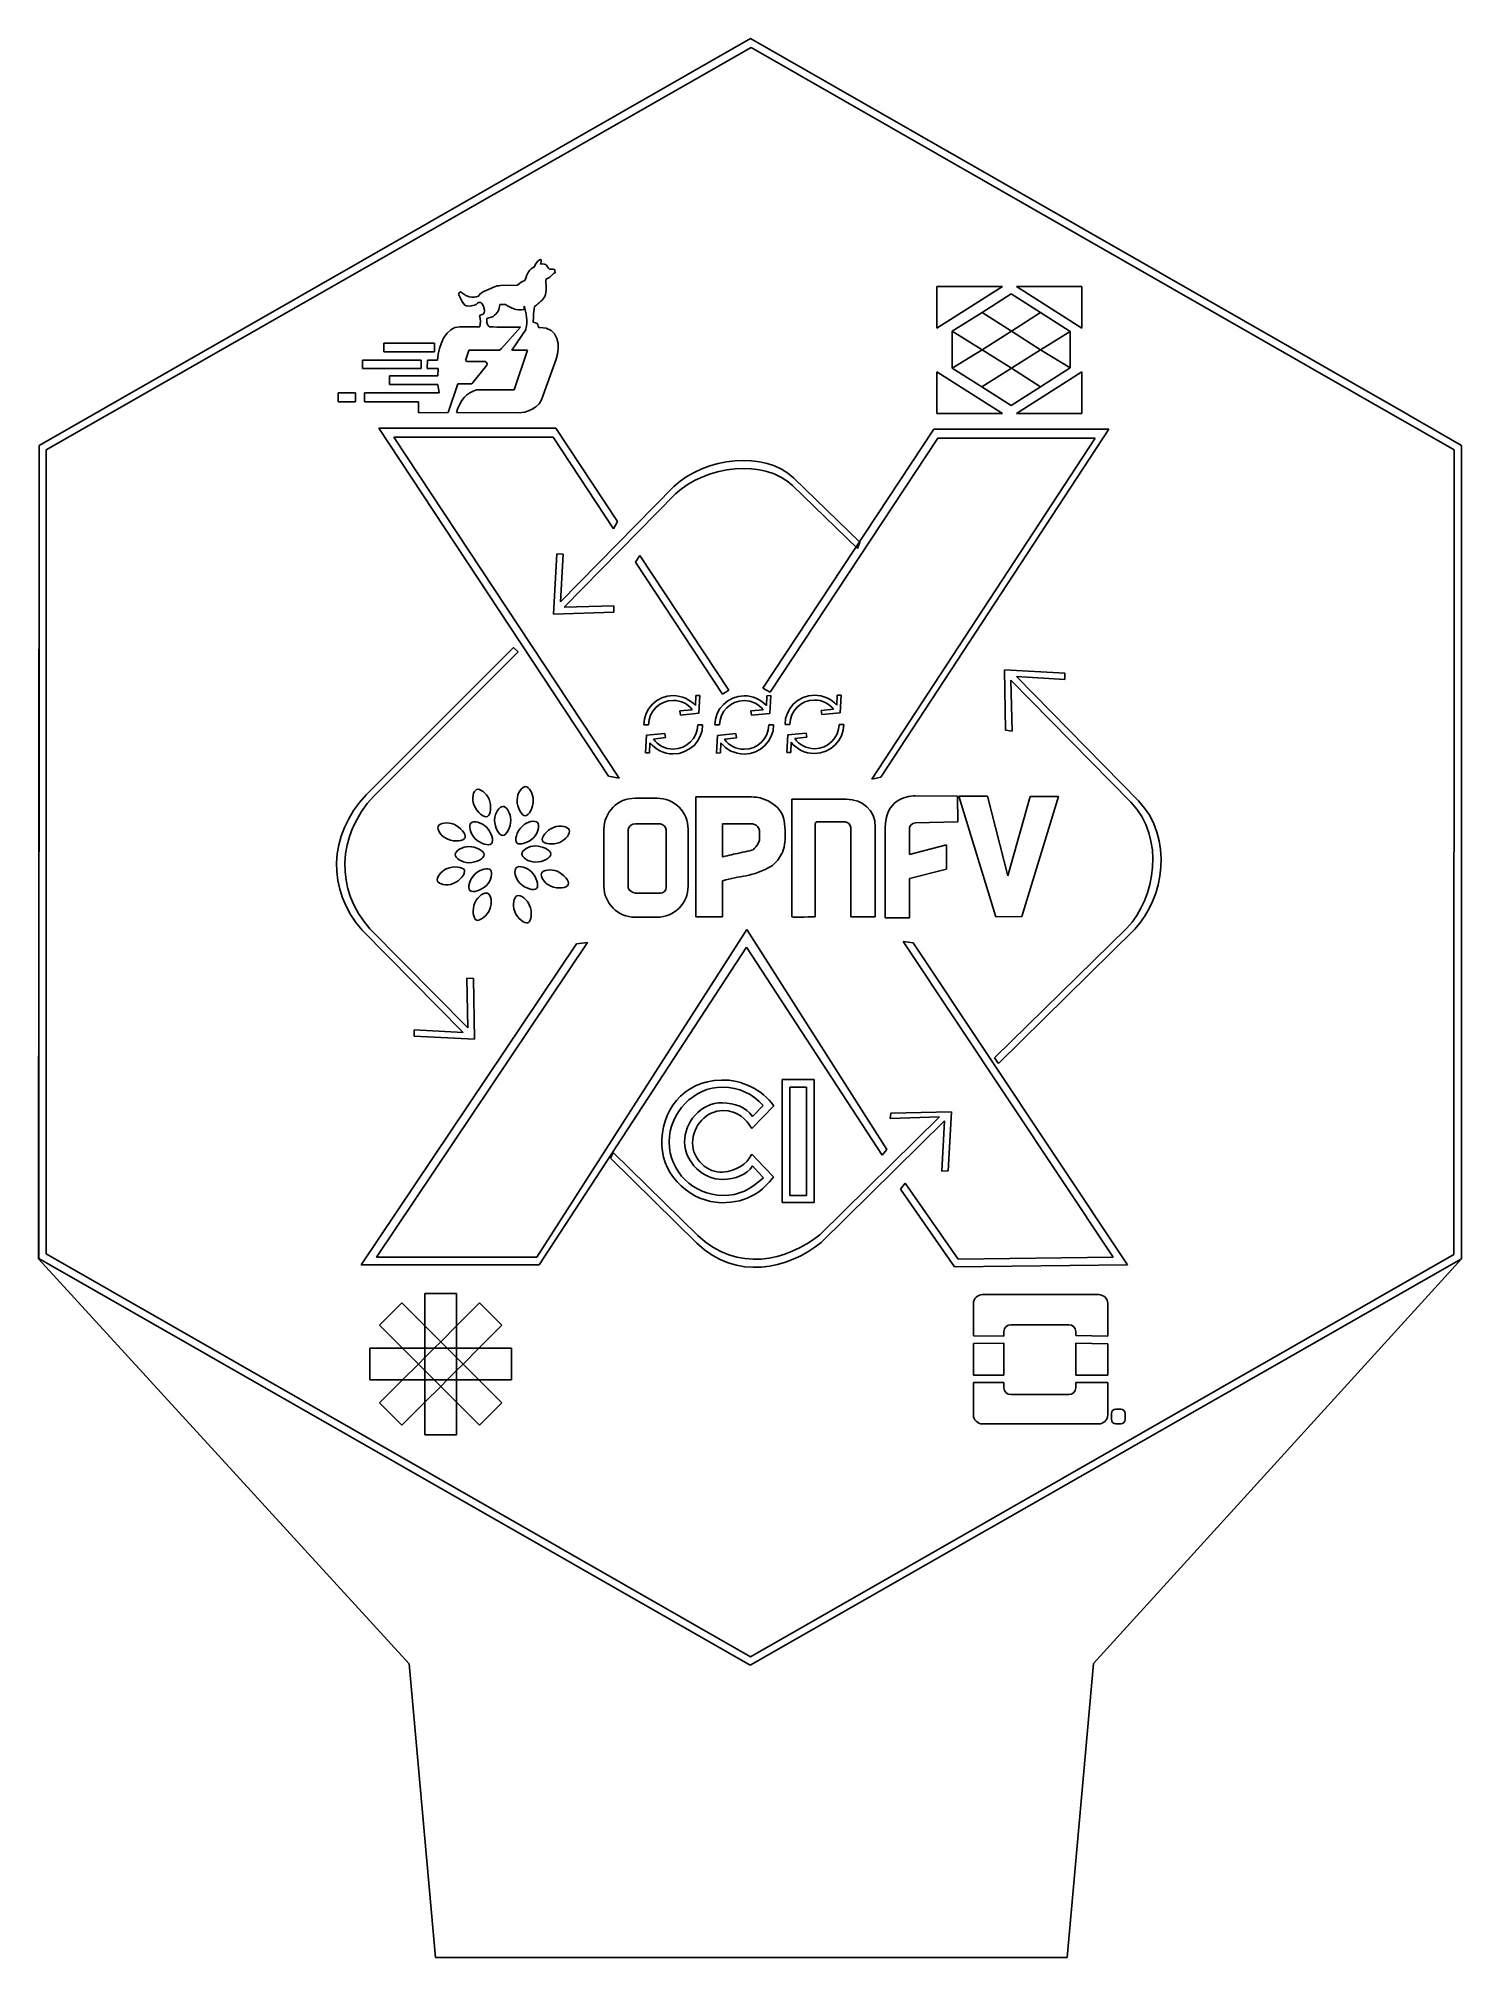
# Model space of a CAD drawing. Extents: x 23 to 158, y 14 to 197.
import ezdxf

# ---------------------------------------------------------------- set-up
doc = ezdxf.new("R2010")
doc.units = 0
doc.layers.get('0').update_dxf_attribs({"linetype": 'CONTINUOUS'})

msp = doc.modelspace()

# ---------------------------------------------------------------- linework, layer by layer
at = {"color": 7}
for p, q in [((22.616956, 157.957183), (90.158934, 196.609416)), ((90.212283, 195.743877), (23.306202, 157.534363)), ((90.158934, 196.609416), (152.557548, 160.89517)), ((152.244371, 160.242534), (90.212283, 195.743877)), ((112.131114, 163.523937), (114.932872, 165.285436)), ((114.932872, 165.285436), (117.683712, 163.519371)), ((114.9057, 161.765326), (112.131114, 163.523937)), ((117.683712, 163.519371), (114.9057, 161.765326)), ((152.557548, 160.89517), (152.675376, 160.82773)), ((152.675376, 160.82773), (157.677352, 157.964817)), ((71.682991, 159.592557), (54.872254, 159.592557)), ((54.872254, 159.592557), (76.696717, 126.560938)), ((77.687678, 126.362648), (56.299702, 158.733634)), ((56.299702, 158.733634), (71.424492, 158.733634)), ((71.424492, 158.733634), (77.157277, 150.048638)), ((77.532769, 150.730318), (71.682991, 159.592557)), ((107.565556, 159.494251), (91.344672, 134.917145)), ((92.042673, 134.55173), (107.939136, 158.637296)), ((122.871239, 158.637296), (101.675951, 126.266305)), ((102.551825, 126.462627), (124.179673, 159.494251)), ((124.179673, 159.494251), (107.565556, 159.494251)), ((107.939136, 158.637296), (122.871239, 158.637296)), ((152.395174, 160.156242), (152.244371, 160.242534)), ((156.970871, 157.537541), (152.395174, 160.156242)), ((22.592143, 80.763829), (22.616956, 157.957183)), ((23.306202, 157.534363), (23.305733, 81.207394)), ((156.941274, 81.13142), (156.970871, 157.537541)), ((157.677352, 157.964817), (157.660673, 80.741256)), ((77.157277, 150.048638), (77.532769, 150.730318)), ((79.245467, 146.885085), (79.663575, 147.5022)), ((87.513644, 134.359046), (79.245467, 146.885085)), ((79.663575, 147.5022), (88.100494, 134.720528)), ((91.344672, 134.917145), (92.042673, 134.55173)), ((88.100494, 134.720528), (87.513644, 134.359046)), ((76.696717, 126.560938), (77.687678, 126.362648)), ((101.675951, 126.266305), (102.551825, 126.462627)), ((81.287981, 124.468398), (79.202542, 124.468398)), ((84.979705, 113.218441), (84.979705, 124.59982)), ((84.979705, 124.59982), (88.701479, 124.59982)), ((94.080268, 113.218441), (94.082986, 124.370644)), ((94.082986, 124.370644), (99.257042, 124.370644)), ((105.788505, 124.693614), (109.816813, 124.668496)), ((109.816813, 124.668496), (109.838544, 122.222087)), ((113.45278, 113.191952), (109.936859, 124.650155)), ((109.936859, 124.650155), (112.664438, 124.650155)), ((112.664438, 124.650155), (114.608396, 117.11126)), ((114.608396, 117.11126), (116.713401, 124.619432)), ((119.391546, 124.619443), (115.93, 113.222683)), ((116.713401, 124.619432), (119.391546, 124.619443)), ((99.155374, 122.230895), (96.602883, 122.230895)), ((109.838544, 122.222087), (105.82058, 122.131208)), ((76.248177, 121.514027), (76.248177, 116.126653)), ((78.550835, 116.005637), (78.550835, 121.50317)), ((79.24598, 122.035394), (81.592097, 122.035394)), ((82.156902, 121.481451), (82.156902, 115.99478)), ((84.242346, 116.126653), (84.242346, 121.514027)), ((90.088328, 122.036066), (87.505478, 122.027486)), ((87.505478, 122.027486), (87.505478, 118.899679)), ((96.293328, 121.921339), (96.293328, 113.218441)), ((99.687594, 113.218441), (99.687594, 121.698677)), ((102.011988, 121.731263), (102.011988, 113.218441)), ((102.93718, 113.099787), (102.93718, 121.648989)), ((105.24464, 121.51608), (105.24464, 119.127481)), ((105.24464, 119.127481), (108.765377, 120.033761)), ((108.765377, 120.033761), (108.765377, 117.744877)), ((87.505478, 116.623642), (87.505478, 113.218441)), ((108.765377, 117.744877), (105.24464, 116.838596)), ((105.24464, 116.838596), (105.24464, 113.099756)), ((81.624678, 115.451694), (79.24598, 115.451694)), ((79.202542, 113.172283), (81.287981, 113.172283)), ((87.505478, 113.218441), (84.979705, 113.218441)), ((102.011988, 113.218441), (99.687594, 113.218441)), ((105.24464, 113.099756), (102.93718, 113.099787)), ((115.93, 113.222683), (113.45278, 113.191952)), ((89.818184, 112.014349), (69.883017, 80.88912)), ((103.122027, 91.101385), (89.818184, 112.014349)), ((73.649159, 110.63497), (53.201011, 80.159379)), ((54.661883, 80.88912), (74.70107, 110.755201)), ((70.110056, 80.159379), (89.771737, 110.340059)), ((74.70107, 110.755201), (73.649159, 110.63497)), ((89.771737, 110.340059), (102.650133, 90.580058)), ((105.599388, 110.733283), (104.662562, 110.851546)), ((104.662562, 110.851546), (124.6054, 80.88912)), ((125.949225, 80.159379), (105.599388, 110.733283)), ((102.650133, 90.580058), (103.122027, 91.101385)), ((104.856188, 87.922101), (104.419687, 87.335891)), ((109.865983, 80.696434), (104.856188, 87.922101)), ((104.419687, 87.335891), (109.531724, 79.962761)), ((90.130478, 42.150526), (22.592143, 80.763829)), ((23.305733, 81.207394), (90.149677, 42.958364)), ((69.883017, 80.88912), (54.661883, 80.88912)), ((157.660673, 80.741256), (90.130478, 42.150526)), ((90.149677, 42.958364), (156.941274, 81.13142)), ((124.6054, 80.88912), (109.865983, 80.696434)), ((53.201011, 80.159379), (70.110056, 80.159379)), ((109.531724, 79.962761), (125.949225, 80.159379))]:
    msp.add_line(p, q, dxfattribs=at)
at = {"color": 1}
for p, q in [((22.616977, 157.951993), (90.158965, 196.604228)), ((90.158965, 196.604228), (152.557576, 160.88998)), ((112.142527, 170.581271), (114.926245, 172.343306)), ((114.926245, 172.343306), (117.695119, 170.58584)), ((114.940862, 168.815212), (112.142527, 170.581271)), ((117.695119, 170.58584), (114.940862, 168.815212)), ((152.557576, 160.88998), (152.675378, 160.82254)), ((152.675378, 160.82254), (157.677355, 157.959627)), ((22.553621, 80.723781), (22.616977, 157.951993)), ((157.677355, 157.959627), (157.671118, 80.735996)), ((100.539067, 148.784746), (94.230771, 154.896412)), ((82.896922, 154.070009), (72.118324, 143.099295)), ((72.482696, 142.605649), (83.039156, 153.353196)), ((94.146328, 154.163072), (100.328459, 148.173642)), ((71.781458, 147.659619), (71.460171, 141.948187)), ((72.376411, 147.654455), (71.781458, 147.659619)), ((72.118324, 143.099295), (72.376411, 147.654455)), ((100.328459, 148.173642), (100.539067, 148.784746)), ((71.460171, 141.948187), (77.200486, 142.13729)), ((77.185049, 142.744629), (72.482696, 142.605649)), ((77.200486, 142.13729), (77.185049, 142.744629)), ((67.67134, 138.783781), (53.678847, 124.804578)), ((68.118078, 138.372657), (67.67134, 138.783781)), ((54.405437, 124.673037), (68.118078, 138.372657)), ((120.003519, 136.344461), (114.281551, 136.670933)), ((114.281551, 136.670933), (114.387878, 130.943891)), ((115.002973, 130.840993), (114.868317, 135.68011)), ((114.868317, 135.68011), (126.266123, 124.094826)), ((127.006082, 124.214573), (115.406418, 136.021788)), ((115.406418, 136.021788), (120.01303, 135.747756)), ((120.01303, 135.747756), (120.003519, 136.344461)), ((114.387878, 130.943891), (115.002973, 130.840993)), ((69.365735, 117.479816), (69.365735, 117.479816)), ((65.418439, 113.949154), (65.418439, 113.949154)), ((53.279429, 111.951391), (62.888645, 102.22323)), ((63.341527, 102.668803), (54.014006, 112.076912)), ((125.889605, 112.134956), (113.331777, 99.811455)), ((113.70741, 99.277877), (126.621876, 112.010618)), ((63.868613, 107.348154), (63.227224, 107.392729)), ((63.227224, 107.392729), (63.341527, 102.668803)), ((63.956071, 101.57577), (63.868613, 107.348154)), ((62.888645, 102.22323), (58.217141, 102.485985)), ((58.217141, 102.485985), (58.234301, 101.879472)), ((58.234301, 101.879472), (63.956071, 101.57577)), ((113.331777, 99.811455), (113.70741, 99.277877)), ((108.102445, 94.213577), (96.73864, 83.016343)), ((96.875995, 82.297751), (108.592919, 93.821562)), ((103.48691, 94.550661), (103.422921, 94.066147)), ((103.422921, 94.066147), (108.102445, 94.213577)), ((109.24319, 94.702524), (103.48691, 94.550661)), ((108.592919, 93.821562), (108.329685, 89.056079)), ((108.939488, 89.093437), (109.24319, 94.702524)), ((77.119449, 90.844502), (76.856409, 90.285668)), ((76.856409, 90.285668), (85.061007, 82.223468)), ((85.159954, 82.943546), (77.119449, 90.844502)), ((108.329685, 89.056079), (108.939488, 89.093437)), ((57.742655, 42.292703), (22.553621, 80.723781)), ((157.671118, 80.735996), (122.713665, 42.305889)), ((57.062283, 76.551037), (54.942204, 74.430958)), ((59.249341, 74.363973), (57.062283, 76.551037)), ((57.062283, 76.551037), (57.062283, 76.551037)), ((59.249341, 77.457337), (59.249341, 74.363973)), ((62.247475, 77.457337), (59.249341, 77.457337)), ((62.247475, 74.363163), (62.247475, 77.457337)), ((64.435347, 76.551037), (62.247475, 74.363163)), ((66.554621, 74.430958), (64.435347, 76.551037)), ((54.942204, 74.430958), (57.130072, 72.243084)), ((59.249341, 74.363973), (60.748813, 72.8645)), ((59.249341, 72.243084), (59.249341, 74.363973)), ((60.748813, 72.8645), (62.247475, 74.363163)), ((62.247475, 74.363163), (62.247475, 72.243084)), ((64.36675, 72.243084), (66.554621, 74.430958)), ((57.130072, 72.243064), (54.035904, 72.243064)), ((54.035904, 72.243064), (54.035904, 69.24574)), ((57.130072, 72.243084), (59.249341, 72.243084)), ((58.628734, 70.744402), (57.130072, 72.243064)), ((62.247475, 72.243084), (64.36675, 72.243084)), ((64.36675, 72.243084), (62.868088, 70.744422)), ((67.460918, 72.243084), (64.36675, 72.243084)), ((67.460918, 69.24576), (67.460918, 72.243084)), ((54.035904, 69.24574), (57.130072, 69.24574)), ((57.130072, 69.24574), (54.942204, 67.057871)), ((57.130072, 69.24574), (58.628734, 70.744402)), ((59.249341, 69.24574), (57.130072, 69.24574)), ((59.249341, 67.124854), (59.249341, 69.24574)), ((62.247238, 69.245695), (62.247238, 67.125616)), ((64.366513, 69.245695), (62.247238, 69.245695)), ((62.247238, 69.245695), (62.247238, 69.245695)), ((62.868088, 70.744422), (64.36675, 69.24576)), ((66.554381, 67.057826), (64.366513, 69.245695)), ((64.36675, 69.24576), (67.460918, 69.24576)), ((60.748813, 68.624343), (59.249341, 67.124877)), ((62.247475, 67.125681), (60.748813, 68.624343)), ((54.942204, 67.057871), (57.062283, 64.93779)), ((57.062283, 64.93779), (59.249341, 67.124854)), ((59.249341, 67.124877), (59.249341, 64.032317)), ((62.247238, 67.125616), (64.435107, 64.937745)), ((62.247475, 64.032317), (62.247475, 67.125681)), ((64.435107, 64.937745), (66.554381, 67.057826)), ((59.249341, 64.032317), (62.247475, 64.032317)), ((60.241657, 14.389841), (57.742655, 42.292703)), ((122.713665, 42.305889), (120.214664, 14.389841)), ((120.214664, 14.389841), (60.241657, 14.389841))]:
    msp.add_line(p, q, dxfattribs=at)
at = {"color": 3}
for p, q in [((66.415668, 173.145217), (68.042649, 173.171042)), ((63.076666, 172.230642), (63.445782, 172.060563)), ((64.446962, 170.287525), (64.788687, 170.433582)), ((65.71837, 170.201125), (65.13039, 170.014353)), ((68.662441, 171.182479), (68.688525, 170.860564)), ((55.359365, 167.660193), (60.162036, 167.660193)), ((55.359365, 166.856707), (55.359365, 167.660193)), ((60.162036, 167.660193), (60.162036, 166.856707)), ((62.553876, 169.216161), (62.553887, 169.216212)), ((68.324881, 169.199008), (66.52897, 167.15665)), ((67.515037, 167.016059), (68.865426, 169.006611)), ((68.865426, 169.006611), (68.817392, 169.038995)), ((70.031254, 169.158023), (70.187294, 169.166236)), ((53.310165, 166.066304), (58.887713, 166.066304)), ((53.310165, 165.273169), (53.310165, 166.066304)), ((60.162036, 166.856707), (55.359365, 166.856707)), ((58.887713, 166.066304), (58.887713, 165.273169)), ((59.463342, 165.273195), (59.494002, 166.066738)), ((59.494002, 166.066738), (60.439287, 166.066738)), ((63.407047, 166.989423), (63.113051, 166.025294)), ((63.113051, 166.025294), (63.248144, 165.926906)), ((63.248144, 165.926906), (64.982336, 165.92484)), ((63.412491, 167.00156), (63.407047, 166.989423)), ((66.334268, 167.00156), (63.412491, 167.00156)), ((66.52897, 167.15665), (66.334268, 167.00156)), ((69.00623, 167.020191), (67.515037, 167.016059)), ((67.718183, 163.243859), (69.00623, 167.020191)), ((71.71003, 166.155215), (70.465968, 162.739536)), ((58.887713, 165.273169), (53.310165, 165.273169)), ((55.901216, 164.580679), (60.466795, 164.580731)), ((55.901784, 163.754927), (55.901216, 164.580679)), ((60.500414, 165.273195), (59.463342, 165.273195)), ((60.466795, 164.580731), (60.500414, 165.273195)), ((65.140572, 165.586133), (63.698971, 163.798845)), ((51.030042, 162.9594), (52.676423, 162.9594)), ((51.030042, 162.098252), (51.030042, 162.9594)), ((52.676423, 162.9594), (52.676423, 162.098252)), ((53.52555, 162.097565), (53.525815, 162.959917)), ((53.525815, 162.959917), (60.593579, 162.959917)), ((60.466545, 163.754726), (55.901784, 163.754927)), ((60.593579, 162.959917), (60.466545, 163.754726)), ((62.379459, 163.81057), (61.474585, 161.088563)), ((63.698971, 163.798845), (62.379459, 163.81057)), ((64.139634, 163.244096), (67.718183, 163.243859)), ((52.676423, 162.098252), (51.030042, 162.098252)), ((58.637106, 162.097565), (53.52555, 162.097565)), ((58.637575, 161.067619), (58.637106, 162.097565)), ((61.474585, 161.088563), (58.637575, 161.067619)), ((68.178634, 161.049769), (62.263325, 161.086595)), ((93.178314, 86.088431), (93.178322, 97.773125)), ((93.178322, 97.773125), (96.222685, 97.761751)), ((93.89664, 97.034219), (93.896632, 86.761085)), ((95.495293, 97.022845), (93.89664, 97.034219)), ((95.478981, 89.679787), (95.495293, 97.022845)), ((96.222685, 97.761751), (96.20688, 89.671259)), ((90.280854, 93.104052), (92.366496, 95.247518)), ((91.366552, 95.295589), (90.343428, 94.246837)), ((91.464404, 89.438228), (90.275577, 90.672264)), ((90.354249, 89.561223), (90.894752, 88.970907)), ((91.515771, 89.38491), (91.464404, 89.438228)), ((92.354403, 88.514385), (91.515771, 89.38491)), ((95.472515, 86.761085), (95.478922, 89.637144)), ((95.478922, 89.637144), (95.478981, 89.679787)), ((96.206821, 89.637124), (96.199906, 86.088431)), ((96.20688, 89.671259), (96.206821, 89.637124)), ((90.894752, 88.970907), (90.932319, 88.929878)), ((90.932319, 88.929878), (91.38666, 88.433663)), ((96.199906, 86.088431), (93.178314, 86.088431)), ((93.896632, 86.761085), (95.472515, 86.761085))]:
    msp.add_line(p, q, dxfattribs=at)
at = {"color": 5}
for p, q in [((107.864952, 173.042277), (107.864952, 169.087003)), ((107.864952, 169.087003), (114.07427, 173.042277)), ((114.07427, 173.042277), (107.864952, 173.042277)), ((107.864952, 173.042277), (107.864952, 173.042277)), ((115.420408, 173.042277), (121.629729, 169.087003)), ((121.629729, 173.042277), (115.420408, 173.042277)), ((115.420408, 173.042277), (115.420408, 173.042277)), ((121.629729, 169.087003), (121.629729, 173.042277)), ((107.864952, 164.93723), (107.864952, 160.981956)), ((114.073466, 160.981956), (107.864952, 164.93723)), ((107.864952, 164.93723), (107.864952, 164.93723)), ((121.629729, 164.93723), (115.421215, 160.981956)), ((121.629729, 160.981956), (121.629729, 164.93723)), ((121.629729, 164.93723), (121.629729, 164.93723)), ((107.864952, 160.981956), (114.073466, 160.981956)), ((115.421215, 160.981956), (121.629729, 160.981956)), ((59.249344, 71.365436), (60.127399, 72.243489)), ((59.249344, 70.12422), (59.249344, 71.365436)), ((60.127399, 72.243489), (61.370235, 72.243489)), ((61.370235, 72.243489), (62.247478, 71.365436)), ((62.247478, 71.365436), (62.247478, 70.12422)), ((60.127399, 69.246165), (59.249344, 70.12422)), ((61.370235, 69.246165), (60.127399, 69.246165)), ((62.247478, 70.12422), (61.370235, 69.246165))]:
    msp.add_line(p, q, dxfattribs=at)
at = {"color": 2}
for p, q in [((109.31409, 168.815212), (112.142527, 170.581271)), ((112.142527, 170.581271), (114.940862, 168.815212)), ((114.940862, 168.815212), (117.695119, 170.58584)), ((117.695119, 170.58584), (120.504162, 168.785858)), ((112.156226, 167.054853), (109.31409, 168.815212)), ((114.940862, 168.815212), (112.156226, 167.054853)), ((117.688241, 167.047473), (114.940862, 168.815212)), ((120.504162, 168.785858), (117.688241, 167.047473)), ((109.307238, 165.308259), (112.156226, 167.054853)), ((112.156226, 167.054853), (114.932872, 165.285436)), ((114.932872, 165.285436), (117.688241, 167.047473)), ((117.688241, 167.047473), (120.504167, 165.31838)), ((112.131114, 163.523937), (109.307238, 165.308259)), ((114.932872, 165.285436), (112.131114, 163.523937)), ((117.683712, 163.519371), (114.932872, 165.285436)), ((120.504167, 165.31838), (117.683712, 163.519371)), ((82.824083, 133.750356), (82.824068, 133.750356)), ((84.934815, 133.275872), (84.98161, 134.20508)), ((84.98161, 134.20508), (85.362438, 134.219283)), ((85.362438, 134.219283), (85.268976, 132.532259)), ((80.491684, 131.44026), (80.031073, 131.438194)), ((83.457867, 132.766152), (84.627052, 132.874209)), ((83.512772, 132.366622), (83.457867, 132.766152)), ((85.268976, 132.532259), (83.512772, 132.366622)), ((85.617068, 131.437822), (85.156451, 131.439888)), ((80.286669, 130.450756), (80.193208, 128.763731)), ((82.042874, 130.616393), (80.286669, 130.450756)), ((80.574036, 128.777935), (80.613651, 129.7368)), ((80.955224, 130.085651), (82.097778, 130.216863)), ((82.097778, 130.216863), (82.042874, 130.616393)), ((80.193208, 128.763731), (80.574036, 128.777935)), ((65.085798, 121.733921), (65.085798, 121.733921)), ((69.558665, 120.707815), (69.558665, 120.707815)), ((72.051923, 120.272109), (72.051923, 120.272109)), ((61.351657, 117.791799), (61.351657, 117.791799)), ((71.804787, 117.531085), (71.804787, 117.531085)), ((59.249341, 71.365435), (58.628734, 70.744828)), ((59.249341, 72.24349), (59.249341, 71.365435)), ((59.249341, 71.365435), (60.127393, 72.24349)), ((60.127393, 72.24349), (59.249341, 72.24349)), ((59.249341, 70.124219), (59.249341, 71.365435)), ((60.748813, 72.864907), (60.127393, 72.24349)), ((60.127393, 72.24349), (61.370232, 72.24349)), ((61.370232, 72.24349), (60.748813, 72.864907)), ((61.370232, 72.24349), (62.247475, 71.365435)), ((62.247475, 72.24349), (61.370232, 72.24349)), ((62.247475, 71.365435), (62.247475, 72.24349)), ((62.247475, 71.365435), (62.247475, 70.124219)), ((62.868087, 70.744828), (62.247475, 71.365435)), ((58.628734, 70.744828), (59.249341, 70.124219)), ((60.127393, 69.246166), (59.249341, 70.124219)), ((59.249341, 70.124219), (59.249341, 69.246166)), ((59.249341, 69.246166), (60.127393, 69.246166)), ((61.370232, 69.246166), (60.127393, 69.246166)), ((60.127393, 69.246166), (60.748813, 68.624747)), ((60.748813, 68.624747), (61.370232, 69.246166)), ((62.247475, 70.124219), (61.370232, 69.246166)), ((61.370232, 69.246166), (62.247475, 69.246166)), ((62.247475, 70.124219), (62.868087, 70.744828)), ((62.247475, 69.246166), (62.247475, 70.124219))]:
    msp.add_line(p, q, dxfattribs=at)
at = {"color": 6}
for p, q in [((109.307238, 165.308259), (109.31409, 168.815212)), ((109.31409, 168.815212), (112.156226, 167.054853)), ((112.156226, 167.054853), (114.940862, 168.815212)), ((114.940862, 168.815212), (117.688241, 167.047473)), ((117.688241, 167.047473), (120.504162, 168.785858)), ((120.504162, 168.785858), (120.504167, 165.31838)), ((112.156226, 167.054853), (109.307238, 165.308259)), ((114.932872, 165.285436), (112.156226, 167.054853)), ((117.688241, 167.047473), (114.932872, 165.285436)), ((120.504167, 165.31838), (117.688241, 167.047473)), ((96.235204, 133.79269), (96.235188, 133.79269)), ((98.345936, 133.318205), (98.392731, 134.247413)), ((98.392731, 134.247413), (98.773558, 134.261617)), ((98.773558, 134.261617), (98.680097, 132.574592)), ((93.902805, 131.482593), (93.442194, 131.480527)), ((96.868988, 132.808485), (98.038173, 132.916542)), ((96.923892, 132.408955), (96.868988, 132.808485)), ((98.680097, 132.574592), (96.923892, 132.408955)), ((99.028188, 131.480156), (98.567572, 131.482222)), ((93.69779, 130.493089), (93.604329, 128.806065)), ((95.453995, 130.658726), (93.69779, 130.493089)), ((93.985156, 128.820269), (94.024772, 129.779134)), ((94.366345, 130.127984), (95.508899, 130.259197)), ((95.508899, 130.259197), (95.453995, 130.658726)), ((93.604329, 128.806065), (93.985156, 128.820269)), ((65.34251, 124.379142), (65.34251, 124.379142)), ((62.00361, 121.992064), (62.00361, 121.992064)), ((63.427187, 119.885893), (63.427187, 119.885893)), ((69.195744, 114.293494), (69.195744, 114.293494)), ((123.23088, 77.334102), (112.177738, 77.334102)), ((111.325509, 76.481874), (111.325509, 73.423185)), ((124.083108, 73.404924), (124.083108, 76.481874)), ((59.249341, 72.243661), (59.249341, 74.36455)), ((59.249341, 74.36455), (60.751009, 72.866111)), ((60.751009, 72.866111), (62.247475, 74.36374)), ((62.247475, 74.36374), (62.247475, 72.243661)), ((111.325509, 73.423185), (114.216701, 73.386664)), ((114.216701, 73.386664), (114.216701, 73.832469)), ((114.865862, 74.48163), (120.387815, 74.48163)), ((121.036976, 73.832469), (121.036976, 73.441447)), ((121.036976, 73.441447), (124.083108, 73.404924)), ((57.130072, 72.24365), (59.249341, 72.243661)), ((58.628734, 70.744976), (57.130072, 72.24365)), ((59.249166, 71.365575), (58.628559, 70.744968)), ((60.127219, 72.24363), (59.249166, 72.24363)), ((59.249166, 72.24363), (59.249166, 71.365575)), ((60.748596, 72.86501), (60.127219, 72.24363)), ((61.370058, 72.24363), (60.748596, 72.86501)), ((62.2473, 72.24363), (61.370058, 72.24363)), ((62.2473, 71.365575), (62.2473, 72.24363)), ((62.867913, 70.744968), (62.2473, 71.365575)), ((62.247475, 72.243661), (64.36675, 72.243661)), ((64.36675, 72.243661), (62.868088, 70.744999)), ((111.325509, 72.711633), (114.216701, 72.729891)), ((111.325509, 69.698168), (111.325509, 72.711633)), ((114.216701, 72.729891), (114.216701, 69.698166)), ((121.036976, 69.698168), (121.036976, 72.729894)), ((121.036976, 72.729894), (124.083108, 72.67511)), ((124.083108, 72.67511), (124.083108, 69.698168)), ((57.130072, 69.246317), (58.628734, 70.744976)), ((59.249341, 69.246317), (57.130072, 69.246317)), ((58.628559, 70.744968), (59.249166, 70.124358)), ((59.249166, 70.124358), (59.249166, 69.246306)), ((59.249166, 69.246306), (60.127219, 69.246306)), ((59.249341, 67.125442), (59.249341, 69.246317)), ((60.127219, 69.246306), (60.748638, 68.624889)), ((60.748638, 68.624889), (61.370058, 69.246306)), ((61.370058, 69.246306), (62.2473, 69.246306)), ((64.366631, 69.246303), (62.247238, 69.246272)), ((62.247238, 69.246272), (62.247357, 67.126224)), ((62.2473, 70.124358), (62.867913, 70.744968)), ((62.2473, 69.246306), (62.2473, 70.124358)), ((62.868088, 70.744999), (64.366631, 69.246303)), ((114.216701, 69.698166), (111.325509, 69.698168)), ((124.083108, 69.698168), (121.036976, 69.698168)), ((60.748813, 68.62492), (59.249341, 67.125442)), ((62.247357, 67.126224), (60.748813, 68.62492)), ((111.325597, 68.986616), (111.325509, 65.919454)), ((114.216789, 68.986616), (111.325597, 68.986616)), ((114.216701, 68.491359), (114.216789, 68.986616)), ((120.387815, 67.842197), (114.865862, 67.842197)), ((121.037063, 68.986616), (121.036976, 68.491359)), ((124.083196, 68.986616), (121.037063, 68.986616)), ((124.083108, 65.919454), (124.083196, 68.986616)), ((124.422848, 65.487232), (124.422848, 66.053326)), ((124.842857, 66.473332), (125.317646, 66.473332)), ((124.842857, 66.473332), (124.842857, 66.473332)), ((125.73765, 66.053326), (125.73765, 65.487232)), ((112.177738, 65.067226), (123.23088, 65.067226)), ((125.317646, 65.067226), (124.842857, 65.067226))]:
    msp.add_line(p, q, dxfattribs=at)
at = {"color": 4}
for p, q in [((89.564446, 133.735771), (89.564431, 133.735771)), ((91.675178, 133.261287), (91.721973, 134.190494)), ((91.721973, 134.190494), (92.102801, 134.204698)), ((92.102801, 134.204698), (92.009339, 132.517674)), ((87.232047, 131.425675), (86.771436, 131.423609)), ((90.19823, 132.751566), (91.367415, 132.859624)), ((90.253135, 132.352037), (90.19823, 132.751566)), ((92.009339, 132.517674), (90.253135, 132.352037)), ((92.357431, 131.423237), (91.896814, 131.425303)), ((87.027032, 130.436171), (86.933571, 128.749146)), ((88.783237, 130.601808), (87.027032, 130.436171)), ((87.314399, 128.76335), (87.354014, 129.722215)), ((87.695587, 130.071066), (88.838141, 130.202278)), ((88.838141, 130.202278), (88.783237, 130.601808)), ((86.933571, 128.749146), (87.314399, 128.76335)), ((69.544243, 124.269022), (69.544243, 124.269022)), ((67.410734, 122.39429), (67.410734, 122.39429)), ((69.750113, 119.937574), (69.750113, 119.937574)), ((65.097702, 116.195101), (65.097702, 116.195101))]:
    msp.add_line(p, q, dxfattribs=at)
at = {"color": 3}
for points in [[(69.61798, 174.901324), (69.85302, 175.459456), (70.504659, 176.068789), (70.237783, 175.159575)], [(70.237783, 175.159575), (70.530954, 175.244147), (70.666133, 175.170731), (70.792103, 175.088096)], [(70.792103, 175.088096), (70.906513, 174.850676), (71.030618, 174.666594), (71.193311, 174.694723)], [(65.750213, 172.978273), (66.021188, 173.115849), (66.215332, 173.125373), (66.415668, 173.145217)], [(68.042649, 173.171042), (68.275075, 173.432635), (68.507501, 173.510993), (68.739927, 173.635894)], [(68.739927, 173.635894), (68.95099, 174.230011), (69.190616, 174.763831), (69.61798, 174.901324)], [(70.748019, 173.764751), (70.70329, 173.255454), (70.853277, 172.569188), (70.632452, 172.107518)], [(71.603378, 174.35613), (71.207701, 174.144576), (71.178033, 173.856895), (70.748019, 173.764751)], [(71.193311, 174.694723), (71.615144, 174.660324), (71.559904, 174.758134), (71.603378, 174.35613)], [(62.446167, 172.321944), (62.572566, 172.755635), (62.760906, 172.43292), (63.076666, 172.230642)], [(63.966715, 171.282943), (63.017105, 171.049371), (62.964507, 171.193475), (62.446167, 172.321944)], [(63.445782, 172.060563), (63.842363, 172.03825), (64.052791, 171.999709), (64.332563, 172.138591)], [(64.427135, 171.544061), (64.313122, 171.617172), (64.195405, 171.339196), (63.966715, 171.282943)], [(64.332563, 172.138591), (64.380851, 172.162557), (64.386909, 172.236112), (64.44383, 172.26846)], [(64.788687, 171.23416), (64.708814, 171.408588), (64.603865, 171.539134), (64.427135, 171.544061)], [(64.44383, 172.26846), (64.436444, 172.413943), (65.294339, 172.772065), (65.750213, 172.978273)], [(66.357731, 171.329868), (66.334922, 170.892829), (66.165518, 170.518376), (65.71837, 170.201125)], [(66.917021, 171.337408), (66.577274, 171.371033), (66.501386, 171.339991), (66.357731, 171.329868)], [(68.688525, 170.860564), (67.842133, 170.754428), (67.434866, 171.014522), (66.917021, 171.337408)], [(70.632452, 172.107518), (70.491127, 171.812048), (70.110227, 171.501728), (69.66963, 171.156684)], [(64.474713, 169.235943), (64.525191, 169.590723), (64.561273, 169.884721), (64.446962, 170.287525)], [(64.788687, 170.433582), (64.985264, 170.547119), (64.917277, 170.860522), (64.788687, 171.23416)], [(65.13039, 170.014353), (65.162434, 169.739863), (65.075759, 169.472867), (65.303299, 169.332327)], [(68.817392, 169.038995), (69.093844, 169.701249), (68.839446, 170.635131), (68.662441, 171.182479)], [(69.66963, 171.156684), (69.502867, 170.409998), (69.588607, 170.087355), (69.520676, 169.655694)], [(69.520676, 169.655694), (69.923548, 169.57906), (69.9571, 169.569954), (70.031254, 169.158023)], [(60.439287, 166.066738), (60.525365, 167.536429), (61.286125, 169.227472), (62.553876, 169.216161)], [(62.553887, 169.216212), (63.180478, 169.214146), (63.83935, 169.218795), (64.474713, 169.235943)], [(65.303299, 169.332327), (65.324817, 169.319053), (65.360333, 169.212643), (65.360333, 169.212643)], [(65.360333, 169.212643), (66.329193, 169.202158), (67.343626, 169.202158), (68.324881, 169.199008)], [(70.187294, 169.166236), (71.953933, 169.169335), (72.159619, 167.397769), (71.71003, 166.155215)], [(64.982336, 165.92484), (65.103752, 165.853139), (65.189913, 165.760287), (65.140572, 165.586133)], [(62.263325, 161.086595), (62.557307, 162.254546), (63.257539, 162.993789), (64.139634, 163.244096)], [(70.465968, 162.739536), (70.208326, 161.397757), (68.775633, 161.073058), (68.178634, 161.049769)], [(87.400452, 97.710237), (83.680867, 97.610339), (81.64208, 94.737825), (81.747879, 91.494222)], [(82.438308, 91.832068), (82.451121, 94.607258), (84.777179, 97.052662), (87.511326, 97.033861)], [(92.366496, 95.247518), (91.286892, 96.798863), (89.352902, 97.762671), (87.400452, 97.710237)], [(87.511326, 97.033861), (89.108043, 97.022854), (90.352002, 96.385991), (91.366552, 95.295589)], [(87.51132, 95.552538), (85.380686, 95.614825), (83.87441, 93.579966), (83.903541, 91.832068)], [(84.662004, 91.735703), (84.692685, 93.442137), (85.979663, 94.797938), (87.545336, 94.812221)], [(90.343428, 94.246837), (89.789048, 95.118842), (88.620682, 95.520102), (87.51132, 95.552538)], [(87.545336, 94.812221), (88.987729, 94.825401), (89.780545, 93.962538), (90.280854, 93.104052)], [(81.747879, 91.494222), (81.847095, 88.452572), (84.655304, 86.107204), (87.384354, 86.067035)], [(87.511326, 86.759055), (84.782225, 86.795646), (82.42519, 88.984183), (82.438308, 91.832068)], [(83.903541, 91.832068), (83.936185, 89.872142), (85.688303, 88.259083), (87.51132, 88.272579)], [(87.513137, 88.965054), (86.142898, 88.863965), (84.634093, 90.182871), (84.662004, 91.735703)], [(87.51132, 88.272579), (88.70727, 88.281441), (89.796459, 88.707647), (90.354249, 89.561223)], [(90.275577, 90.672264), (89.801991, 89.717557), (88.848895, 89.063603), (87.513137, 88.965054)], [(87.384354, 86.067035), (89.95896, 86.029138), (91.384433, 87.25021), (92.354403, 88.514385)], [(91.38666, 88.433663), (90.159109, 87.330476), (89.136104, 86.737274), (87.511326, 86.759055)]]:
    msp.add_open_spline(points, degree=3, dxfattribs=at)
at = {"color": 1}
for points in [[(94.230771, 154.896412), (91.581577, 157.463034), (85.851664, 156.861289), (82.896922, 154.070009)], [(83.039156, 153.353196), (85.934798, 156.088655), (91.550117, 156.678364), (94.146328, 154.163072)], [(53.678847, 124.804578), (50.061281, 120.957229), (49.937461, 115.712942), (53.279429, 111.951391)], [(54.014006, 112.076912), (50.738876, 115.763228), (50.860221, 120.902633), (54.405437, 124.673037)], [(126.266123, 124.094826), (129.543581, 120.685598), (128.647642, 115.00913), (125.889605, 112.134956)], [(126.621876, 112.010618), (129.436201, 114.943451), (130.350427, 120.735766), (127.006082, 124.214573)], [(68.27682, 116.390941), (67.757195, 116.915682), (67.710617, 117.644208), (67.902331, 117.854322)], [(67.902331, 117.854322), (68.149879, 118.125628), (68.93597, 117.907284), (69.365735, 117.479816)], [(69.365735, 117.479816), (69.836899, 117.011596), (70.106616, 116.150866), (69.856206, 115.90045)], [(63.995704, 114.538446), (64.281606, 115.219346), (64.936906, 115.541178), (65.204405, 115.444478)], [(65.204405, 115.444478), (65.549817, 115.319563), (65.648871, 114.509769), (65.418439, 113.949154)], [(69.856206, 115.90045), (69.610376, 115.654592), (68.785946, 115.876856), (68.27682, 116.390941)], [(64.146975, 112.8916), (63.825769, 113.024625), (63.715595, 113.871368), (63.995704, 114.538446)], [(65.418439, 113.949154), (65.166153, 113.334666), (64.474149, 112.756091), (64.146975, 112.8916)], [(85.061007, 82.223468), (88.847188, 78.618621), (93.687923, 79.735789), (96.875995, 82.297751)], [(96.73864, 83.016343), (93.61433, 80.505621), (88.870412, 79.410799), (85.159954, 82.943546)]]:
    msp.add_open_spline(points, degree=3, dxfattribs=at)
at = {"color": 2}
for points in [[(80.031073, 131.438194), (80.031073, 132.965981), (81.281545, 134.204501), (82.824068, 134.204501)], [(82.824068, 133.750356), (81.535927, 133.750356), (80.491684, 132.716087), (80.491684, 131.44026)], [(82.824068, 134.204501), (83.653203, 134.204501), (84.397958, 133.846658), (84.934815, 133.275872)], [(84.627052, 132.874209), (84.225591, 133.407993), (83.565202, 133.750356), (82.824083, 133.750356)], [(85.156451, 131.439888), (85.156451, 130.164056), (84.112213, 129.129787), (82.824078, 129.129787)], [(82.824078, 128.67151), (84.366606, 128.67151), (85.617068, 129.91003), (85.617068, 131.437822)], [(80.613651, 129.7368), (81.119389, 129.095305), (81.921765, 128.67151), (82.824078, 128.67151)], [(82.824078, 129.129787), (82.054175, 129.129787), (81.371396, 129.499256), (80.955224, 130.085651)], [(63.996883, 120.645006), (63.477225, 121.169705), (63.430675, 121.898293), (63.622394, 122.108419)], [(63.622394, 122.108419), (63.869954, 122.379747), (64.656036, 122.161352), (65.085798, 121.733921)], [(68.46975, 121.796735), (68.994491, 122.31634), (69.723025, 122.362924), (69.933148, 122.171219)], [(69.933148, 122.171219), (70.20448, 121.923648), (69.98609, 121.13756), (69.558665, 120.707815)], [(65.576267, 120.154515), (65.330431, 119.908691), (64.506012, 120.130922), (63.996883, 120.645006)], [(65.085798, 121.733921), (65.556963, 121.265703), (65.826682, 120.404931), (65.576267, 120.154515)], [(67.979273, 120.217327), (67.733435, 120.463148), (67.955679, 121.287592), (68.46975, 121.796735)], [(69.558665, 120.707815), (69.090424, 120.236651), (68.229689, 119.966914), (67.979273, 120.217327)], [(70.405066, 120.423383), (70.272015, 120.744557), (70.792845, 121.421196), (71.462604, 121.694865)], [(72.051923, 120.272109), (71.439021, 120.015987), (70.540586, 120.096172), (70.405066, 120.423383)], [(71.462604, 121.694865), (72.146256, 121.974101), (72.837156, 121.738355), (72.95793, 121.480822)], [(72.95793, 121.480822), (73.11386, 121.148276), (72.611279, 120.505603), (72.051923, 120.272109)], [(60.445658, 116.583098), (60.289728, 116.91564), (60.792318, 117.558308), (61.351657, 117.791799)], [(61.351657, 117.791799), (61.964567, 118.047882), (62.863002, 117.967694), (62.998522, 117.640525)], [(62.998522, 117.640525), (63.131573, 117.319319), (62.61074, 116.642723), (61.940979, 116.369052)], [(71.215479, 116.108332), (70.534595, 116.394288), (70.212763, 117.049538), (70.309469, 117.317039)], [(70.309469, 117.317039), (70.434347, 117.662457), (71.244172, 117.761511), (71.804787, 117.531085)], [(71.804787, 117.531085), (72.419281, 117.278809), (72.997862, 116.586778), (72.86233, 116.259612)], [(61.940979, 116.369052), (61.257335, 116.089796), (60.566416, 116.325564), (60.445658, 116.583098)], [(72.86233, 116.259612), (72.729296, 115.938398), (71.882573, 115.828249), (71.215479, 116.108332)]]:
    msp.add_open_spline(points, degree=3, dxfattribs=at)
at = {"color": 4}
for points in [[(86.771436, 131.423609), (86.771436, 132.951396), (88.021908, 134.189916), (89.564431, 134.189916)], [(89.564431, 133.735771), (88.27629, 133.735771), (87.232047, 132.701502), (87.232047, 131.425675)], [(89.564431, 134.189916), (90.393566, 134.189916), (91.138321, 133.832073), (91.675178, 133.261287)], [(91.367415, 132.859624), (90.965954, 133.393408), (90.305565, 133.735771), (89.564446, 133.735771)], [(91.896814, 131.425303), (91.896814, 130.149471), (90.852577, 129.115201), (89.564441, 129.115201)], [(89.564441, 128.656925), (91.106969, 128.656925), (92.357431, 129.895445), (92.357431, 131.423237)], [(87.354014, 129.722215), (87.859752, 129.08072), (88.662128, 128.656925), (89.564441, 128.656925)], [(89.564441, 129.115201), (88.794538, 129.115201), (88.111759, 129.484671), (87.695587, 130.071066)], [(68.774265, 122.805406), (68.426601, 122.805406), (68.000787, 123.545503), (68.004284, 124.269022)], [(68.004284, 124.269022), (68.007896, 125.007496), (68.490115, 125.555588), (68.774265, 125.56861)], [(68.774265, 125.56861), (69.141171, 125.585402), (69.542592, 124.875148), (69.544243, 124.269022)], [(69.544243, 124.269022), (69.546219, 123.604764), (69.128397, 122.805406), (68.774265, 122.805406)], [(66.640755, 120.930675), (66.293088, 120.930675), (65.86728, 121.67078), (65.870777, 122.39429)], [(65.870777, 122.39429), (65.874502, 123.132764), (66.356611, 123.680857), (66.640755, 123.693878)], [(66.640755, 123.693878), (67.007667, 123.710671), (67.409088, 123.000416), (67.410734, 122.39429)], [(67.410734, 122.39429), (67.412709, 121.730032), (66.994893, 120.930675), (66.640755, 120.930675)], [(68.450525, 119.167632), (68.433733, 119.534518), (69.143987, 119.935923), (69.750113, 119.937574)], [(69.750113, 118.39764), (69.011633, 118.40176), (68.463541, 118.883451), (68.450525, 119.167632)], [(69.750113, 119.937574), (70.414374, 119.937574), (71.213729, 119.521734), (71.213723, 119.167584)], [(71.213723, 119.167584), (71.213729, 118.819937), (70.473618, 118.394129), (69.750113, 118.39764)], [(63.518316, 115.704656), (63.272475, 115.95048), (63.494722, 116.774879), (64.008787, 117.284022)], [(64.008787, 117.284022), (64.533492, 117.803678), (65.262063, 117.850225), (65.472191, 117.658525)], [(65.472191, 117.658525), (65.743523, 117.410965), (65.525134, 116.624886), (65.097702, 116.195101)], [(65.097702, 116.195101), (64.629467, 115.723937), (63.768726, 115.454203), (63.518316, 115.704656)]]:
    msp.add_open_spline(points, degree=3, dxfattribs=at)
at = {"color": 6}
for points in [[(93.442194, 131.480527), (93.442194, 133.008314), (94.692666, 134.246835), (96.235188, 134.246835)], [(96.235188, 133.79269), (94.947048, 133.79269), (93.902805, 132.75842), (93.902805, 131.482593)], [(96.235188, 134.246835), (97.064324, 134.246835), (97.809078, 133.888992), (98.345936, 133.318205)], [(98.038173, 132.916542), (97.636711, 133.450326), (96.976322, 133.79269), (96.235204, 133.79269)], [(98.567572, 131.482222), (98.567572, 130.206389), (97.523334, 129.17212), (96.235199, 129.17212)], [(96.235199, 128.713843), (97.777727, 128.713843), (99.028188, 129.952363), (99.028188, 131.480156)], [(94.024772, 129.779134), (94.53051, 129.137638), (95.332885, 128.713843), (96.235199, 128.713843)], [(96.235199, 129.17212), (95.465296, 129.17212), (94.782516, 129.541589), (94.366345, 130.127984)], [(63.919772, 123.789828), (63.640465, 124.473455), (63.876273, 125.164383), (64.133812, 125.285143)], [(64.133812, 125.285143), (64.46636, 125.441085), (65.109031, 124.938498), (65.34251, 124.379142)], [(65.34251, 124.379142), (65.598621, 123.76624), (65.518419, 122.867806), (65.191239, 122.73228)], [(60.508289, 121.778033), (60.633173, 122.123433), (61.442992, 122.222487), (62.00361, 121.992064)], [(65.191239, 122.73228), (64.870036, 122.599234), (64.19342, 123.120044), (63.919772, 123.789828)], [(61.414287, 120.569328), (60.733392, 120.855203), (60.411574, 121.510531), (60.508289, 121.778033)], [(63.06115, 120.720602), (62.928105, 120.399386), (62.08139, 120.28924), (61.414287, 120.569328)], [(62.00361, 121.992064), (62.618098, 121.73976), (63.196676, 121.047771), (63.06115, 120.720602)], [(62.127601, 119.115909), (62.110809, 119.482795), (62.821066, 119.8842), (63.427187, 119.885893)], [(63.427187, 118.345923), (62.688716, 118.350043), (62.140612, 118.831771), (62.127601, 119.115909)], [(63.427187, 119.885893), (64.091447, 119.885893), (64.890802, 119.470011), (64.8908, 119.115909)], [(64.8908, 119.115909), (64.8908, 118.768214), (64.150694, 118.342446), (63.427187, 118.345923)], [(67.773008, 113.70416), (67.493746, 114.387793), (67.729521, 115.078706), (67.987043, 115.199486)], [(67.987043, 115.199486), (68.319594, 115.355434), (68.962264, 114.85283), (69.195744, 114.293494)], [(69.044473, 112.646608), (68.723276, 112.513577), (68.046656, 113.034393), (67.773008, 113.70416)], [(69.195744, 114.293494), (69.451863, 113.680578), (69.371656, 112.782117), (69.044473, 112.646608)], [(112.177738, 77.334102), (111.705603, 77.334102), (111.325509, 76.954008), (111.325509, 76.481874)], [(124.083108, 76.481874), (124.083108, 76.954008), (123.703014, 77.334102), (123.23088, 77.334102)], [(114.216701, 73.832469), (114.216701, 74.192104), (114.506227, 74.48163), (114.865862, 74.48163)], [(120.387815, 74.48163), (120.74745, 74.48163), (121.036976, 74.192104), (121.036976, 73.832469)], [(114.865862, 67.842197), (114.506227, 67.842197), (114.216701, 68.131723), (114.216701, 68.491359)], [(121.036976, 68.491359), (121.036914, 68.131723), (120.74745, 67.842197), (120.387815, 67.842197)], [(111.325509, 65.919454), (111.325509, 65.44732), (111.705603, 65.067226), (112.177738, 65.067226)], [(123.23088, 65.067226), (123.703014, 65.067226), (124.083093, 65.44732), (124.083108, 65.919454)], [(124.422848, 66.053326), (124.422848, 66.286009), (124.610172, 66.473332), (124.842857, 66.473332)], [(125.317646, 66.473332), (125.550325, 66.473332), (125.73765, 66.286009), (125.73765, 66.053326)], [(124.842857, 65.067226), (124.610172, 65.067226), (124.422848, 65.254549), (124.422848, 65.487232)], [(125.73765, 65.487232), (125.73765, 65.254549), (125.550325, 65.067226), (125.317646, 65.067226)]]:
    msp.add_open_spline(points, degree=3, dxfattribs=at)
at = {"color": 7}
for points in [[(79.202542, 124.468398), (77.565825, 124.468398), (76.248177, 123.150749), (76.248177, 121.514027)], [(84.242346, 121.514027), (84.242346, 123.150749), (82.924698, 124.468398), (81.287981, 124.468398)], [(88.701479, 124.59982), (90.111834, 124.59982), (90.662517, 124.603969), (91.090846, 124.488961)], [(91.090846, 124.488961), (91.749016, 124.316655), (92.484425, 123.925351), (92.928426, 123.345774)], [(99.257042, 124.370644), (100.802979, 124.370644), (102.011988, 123.33919), (102.011988, 121.731263)], [(102.93718, 121.648989), (103.011862, 124.256153), (104.815725, 124.681103), (105.788505, 124.693614)], [(92.928426, 123.345774), (93.372426, 122.771421), (93.456184, 121.981292), (93.456184, 121.067547)], [(96.602883, 122.230895), (96.406727, 122.239277), (96.285027, 122.158307), (96.293328, 121.921339)], [(99.687594, 121.698677), (99.610977, 122.077659), (99.393694, 122.17532), (99.155374, 122.230895)], [(105.82058, 122.131208), (105.499992, 122.132619), (105.195531, 121.764791), (105.24464, 121.51608)], [(78.550835, 121.50317), (78.550835, 121.778796), (78.894325, 122.035394), (79.24598, 122.035394)], [(81.592097, 122.035394), (81.856861, 122.035394), (82.156902, 121.746215), (82.156902, 121.481451)], [(90.836084, 121.787648), (90.661863, 121.984193), (90.470496, 122.037242), (90.088328, 122.036066)], [(90.401741, 119.579454), (90.809778, 119.920226), (91.083364, 120.340994), (91.019695, 120.884159)], [(91.019695, 120.884159), (91.019695, 121.30187), (91.03993, 121.557676), (90.836084, 121.787648)], [(93.456184, 121.067547), (93.456184, 120.362663), (93.389648, 119.70859), (93.133689, 119.228223)], [(87.505478, 118.899679), (87.505478, 118.899679), (88.315557, 119.08721), (88.72034, 119.182088)], [(88.72034, 119.182088), (89.281051, 119.313516), (90.093549, 119.459363), (90.401741, 119.579454)], [(93.133689, 119.228223), (92.877739, 118.747855), (92.643432, 118.369305), (92.246444, 118.092569)], [(92.246444, 118.092569), (90.299043, 116.896785), (89.143355, 117.153706), (87.505478, 116.623642)], [(76.248177, 116.126653), (76.248177, 114.489931), (77.565825, 113.172283), (79.202542, 113.172283)], [(79.24598, 115.451694), (78.981216, 115.451694), (78.550835, 115.740873), (78.550835, 116.005637)], [(81.287981, 113.172283), (82.924698, 113.172283), (84.242346, 114.489931), (84.242346, 116.126653)], [(82.156902, 115.99478), (82.156902, 115.730016), (81.889442, 115.451694), (81.624678, 115.451694)], [(96.293328, 113.218441), (96.293328, 113.218441), (94.244355, 113.114098), (94.080268, 113.218441)]]:
    msp.add_open_spline(points, degree=3, dxfattribs=at)

doc.saveas('drawing.dxf')
